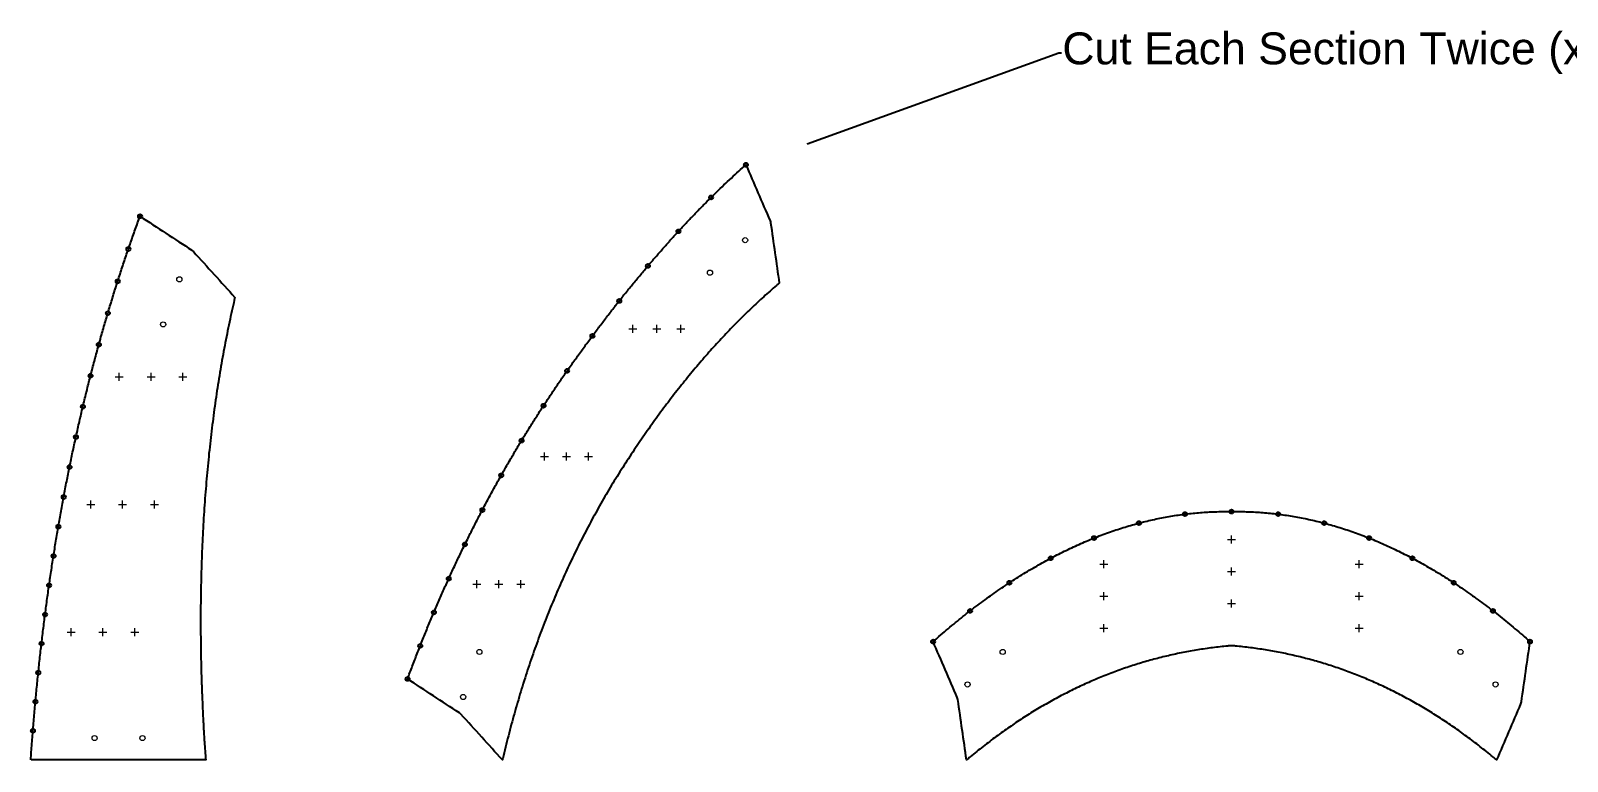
# Model space of a CAD drawing. Header units: inches. Extents: x -1683 to 11264, y -1696 to 4470.
# Drawn here: x 1011.5 to 1204, y 91.1 to 182.6 of the extents above; entities that cross this region are included whole.
import ezdxf
from ezdxf import colors
from ezdxf.entities.mleader import LeaderData, LeaderLine
from ezdxf.math import Vec2, Vec3

# ---------------------------------------------------------------- set-up
doc = ezdxf.new("R2010")
doc.units = ezdxf.units.IN
doc.header["$MEASUREMENT"] = 0
doc.header["$PDMODE"] = 2
doc.header["$PDSIZE"] = 0.5
doc.layers.add('Anchoring', color=1, linetype='Continuous')
doc.layers.add('Annotation', color=7, linetype='Continuous', lineweight=9)
doc.layers.add('Drilling', color=3, linetype='Continuous', lineweight=13)
doc.styles.get("Standard").update_dxf_attribs({"font": 'Arial.ttf'})

# ---------------------------------------------------------------- blocks, each defined once
blk = doc.blocks.new('*U94')
at = {"layer": 'Drilling'}
blk.add_point((0, 0), dxfattribs=at)
blk = doc.blocks.new('*U95')
at = {"layer": 'Drilling', "color": 0, "linetype": 'ByBlock', "lineweight": -2, "transparency": 16777216}
for p in [(0, 0), (4, 0), (8, 0)]:
    blk.add_blockref('*U94', p, dxfattribs=at)
blk = doc.blocks.new('*U96')
at = {"layer": 'Drilling'}
blk.add_point((0, 0), dxfattribs=at)
blk = doc.blocks.new('*U97')
at = {"layer": 'Drilling', "color": 0, "linetype": 'ByBlock', "lineweight": -2, "transparency": 16777216}
for p in [(0, 0), (4, 0), (8, 0)]:
    blk.add_blockref('*U96', p, dxfattribs=at)
blk = doc.blocks.new('*U98')
at = {"layer": 'Drilling'}
blk.add_point((0, 0), dxfattribs=at)
blk = doc.blocks.new('*U99')
at = {"layer": 'Drilling', "color": 0, "linetype": 'ByBlock', "lineweight": -2, "transparency": 16777216}
for p in [(0, 0), (4, 0), (8, 0)]:
    blk.add_blockref('*U98', p, dxfattribs=at)
blk = doc.blocks.new('*U100')
at = {"layer": 'Drilling'}
blk.add_point((0, 0), dxfattribs=at)
blk = doc.blocks.new('*U101')
at = {"layer": 'Drilling', "color": 0, "linetype": 'ByBlock', "lineweight": -2, "transparency": 16777216}
for p in [(0, 0), (2.75, 0), (5.5, 0)]:
    blk.add_blockref('*U100', p, dxfattribs=at)
blk = doc.blocks.new('*U102')
at = {"layer": 'Drilling'}
blk.add_point((0, 0), dxfattribs=at)
blk = doc.blocks.new('*U103')
at = {"layer": 'Drilling', "color": 0, "linetype": 'ByBlock', "lineweight": -2, "transparency": 16777216}
for p in [(0, 0), (2.75, 0), (5.5, 0)]:
    blk.add_blockref('*U102', p, dxfattribs=at)
blk = doc.blocks.new('*U104')
at = {"layer": 'Drilling'}
blk.add_point((0, 0), dxfattribs=at)
blk = doc.blocks.new('*U105')
at = {"layer": 'Drilling', "color": 0, "linetype": 'ByBlock', "lineweight": -2, "transparency": 16777216}
for p in [(0, 0), (3, 0), (6, 0)]:
    blk.add_blockref('*U104', p, dxfattribs=at)
blk = doc.blocks.new('*U106')
at = {"layer": 'Drilling'}
blk.add_point((0, 0), dxfattribs=at)
blk = doc.blocks.new('*U107')
at = {"layer": 'Drilling', "color": 0, "linetype": 'ByBlock', "lineweight": -2, "transparency": 16777216}
for p in [(0, 0), (4, 0), (8, 0)]:
    blk.add_blockref('*U106', p, dxfattribs=at)
blk = doc.blocks.new('*U108')
at = {"layer": 'Drilling'}
blk.add_point((0, 0), dxfattribs=at)
blk = doc.blocks.new('*U109')
at = {"layer": 'Drilling', "color": 0, "linetype": 'ByBlock', "lineweight": -2, "transparency": 16777216}
for p in [(0, 0), (4, 0), (8, 0)]:
    blk.add_blockref('*U108', p, dxfattribs=at)
blk = doc.blocks.new('*U110')
at = {"layer": 'Drilling'}
blk.add_point((0, 0), dxfattribs=at)
blk = doc.blocks.new('*U111')
at = {"layer": 'Drilling', "color": 0, "linetype": 'ByBlock', "lineweight": -2, "transparency": 16777216}
for p in [(0, 0), (4, 0), (8, 0)]:
    blk.add_blockref('*U110', p, dxfattribs=at)

msp = doc.modelspace()

# ---------------------------------------------------------------- linework, layer by layer
for points, knots in [([(1065.233, 97.133), (1065.304, 97.087), (1065.37, 97.031), (1065.427, 96.967), (1067.161, 95.052), (1068.895, 93.136), (1070.629, 91.22), (1070.642, 91.276), (1070.655, 91.332), (1070.668, 91.387), (1070.782, 91.865), (1070.897, 92.342), (1071.012, 92.82), (1071.131, 93.293), (1071.25, 93.767), (1071.369, 94.24), (1071.492, 94.709), (1071.615, 95.179), (1071.739, 95.648), (1071.866, 96.114), (1071.994, 96.579), (1072.122, 97.045), (1072.254, 97.506), (1072.386, 97.968), (1072.518, 98.429), (1072.654, 98.887), (1072.79, 99.344), (1072.926, 99.802), (1073.067, 100.256), (1073.208, 100.709), (1073.348, 101.163), (1073.493, 101.612), (1073.638, 102.062), (1073.783, 102.512), (1073.932, 102.957), (1074.081, 103.403), (1074.23, 103.849), (1074.383, 104.29), (1074.537, 104.732), (1074.69, 105.174), (1074.848, 105.612), (1075.006, 106.049), (1075.163, 106.487), (1075.325, 106.921), (1075.487, 107.355), (1075.649, 107.789), (1075.815, 108.219), (1075.982, 108.649), (1076.148, 109.079), (1076.318, 109.505), (1076.489, 109.931), (1076.659, 110.357), (1076.834, 110.779), (1077.009, 111.201), (1077.184, 111.623), (1077.363, 112.042), (1077.542, 112.46), (1077.721, 112.878), (1077.904, 113.293), (1078.087, 113.707), (1078.27, 114.121), (1078.458, 114.532), (1078.646, 114.942), (1078.833, 115.353), (1079.025, 115.76), (1079.217, 116.166), (1079.408, 116.573), (1079.604, 116.976), (1079.8, 117.379), (1079.996, 117.782), (1080.197, 118.181), (1080.397, 118.58), (1080.597, 118.979), (1080.802, 119.374), (1081.006, 119.769), (1081.211, 120.164), (1081.42, 120.556), (1081.629, 120.947), (1081.837, 121.338), (1082.05, 121.726), (1082.263, 122.114), (1082.476, 122.501), (1082.694, 122.885), (1082.911, 123.269), (1083.128, 123.653), (1083.35, 124.033), (1083.571, 124.413), (1083.793, 124.793), (1084.019, 125.169), (1084.245, 125.545), (1084.47, 125.921), (1084.7, 126.294), (1084.931, 126.667), (1085.161, 127.039), (1085.396, 127.409), (1085.631, 127.779), (1085.866, 128.15), (1086.106, 128.518), (1086.346, 128.886), (1086.586, 129.254), (1086.828, 129.618), (1087.07, 129.982), (1087.312, 130.346), (1087.555, 130.704), (1087.798, 131.062), (1088.041, 131.42), (1088.286, 131.773), (1088.53, 132.125), (1088.775, 132.477), (1089.02, 132.824), (1089.266, 133.17), (1089.511, 133.516), (1089.758, 133.857), (1090.005, 134.198), (1090.252, 134.538), (1090.5, 134.873), (1090.748, 135.208), (1090.996, 135.543), (1091.245, 135.872), (1091.494, 136.201), (1091.743, 136.53), (1091.994, 136.854), (1092.244, 137.177), (1092.494, 137.5), (1092.746, 137.818), (1092.997, 138.135), (1093.249, 138.453), (1093.501, 138.764), (1093.754, 139.076), (1094.007, 139.388), (1094.261, 139.694), (1094.514, 140), (1094.768, 140.306), (1095.023, 140.606), (1095.278, 140.906), (1095.533, 141.207), (1095.789, 141.501), (1096.045, 141.796), (1096.301, 142.09), (1096.558, 142.379), (1096.815, 142.668), (1097.072, 142.956), (1097.33, 143.24), (1097.589, 143.523), (1097.847, 143.806), (1098.106, 144.083), (1098.366, 144.36), (1098.625, 144.638), (1098.885, 144.909), (1099.146, 145.181), (1099.406, 145.452), (1099.668, 145.718), (1099.929, 145.984), (1100.191, 146.25), (1100.453, 146.51), (1100.716, 146.771), (1100.978, 147.031), (1101.242, 147.286), (1101.505, 147.54), (1101.769, 147.795), (1102.034, 148.044), (1102.298, 148.293), (1102.563, 148.542), (1102.829, 148.785), (1103.094, 149.028), (1103.36, 149.272), (1103.627, 149.509), (1103.894, 149.747), (1104.16, 149.985), (1104.428, 150.217), (1104.696, 150.449), (1104.964, 150.681), (1105.079, 150.778), (1105.193, 150.874), (1105.308, 150.971), (1104.946, 153.494), (1104.583, 156.018), (1104.221, 158.541), (1104.209, 158.628), (1104.184, 158.715), (1104.149, 158.795), (1103.141, 161.131), (1102.133, 163.466), (1101.125, 165.801), (1100.981, 165.673), (1100.836, 165.545), (1100.692, 165.417), (1100.383, 165.137), (1100.074, 164.857), (1099.766, 164.577), (1099.457, 164.29), (1099.148, 164.003), (1098.84, 163.716), (1098.531, 163.422), (1098.222, 163.128), (1097.913, 162.834), (1097.604, 162.533), (1097.296, 162.233), (1096.987, 161.932), (1096.678, 161.624), (1096.369, 161.316), (1096.06, 161.009), (1095.751, 160.694), (1095.442, 160.38), (1095.133, 160.065), (1094.824, 159.744), (1094.515, 159.422), (1094.206, 159.101), (1093.897, 158.773), (1093.588, 158.444), (1093.279, 158.116), (1092.97, 157.781), (1092.661, 157.445), (1092.351, 157.11), (1092.042, 156.768), (1091.733, 156.426), (1091.424, 156.084), (1091.115, 155.735), (1090.805, 155.386), (1090.496, 155.037), (1090.187, 154.681), (1089.878, 154.325), (1089.568, 153.97), (1089.259, 153.607), (1088.95, 153.244), (1088.64, 152.881), (1088.331, 152.512), (1088.021, 152.142), (1087.712, 151.773), (1087.402, 151.396), (1087.093, 151.02), (1086.783, 150.643), (1086.474, 150.26), (1086.164, 149.876), (1085.855, 149.493), (1085.545, 149.103), (1085.236, 148.712), (1084.926, 148.322), (1084.616, 147.925), (1084.307, 147.528), (1083.997, 147.131), (1083.687, 146.727), (1083.378, 146.323), (1083.068, 145.919), (1082.758, 145.508), (1082.448, 145.097), (1082.139, 144.686), (1081.829, 144.268), (1081.519, 143.85), (1081.209, 143.432), (1080.899, 143.008), (1080.589, 142.583), (1080.28, 142.158), (1079.97, 141.727), (1079.66, 141.295), (1079.35, 140.864), (1079.042, 140.427), (1078.734, 139.99), (1078.426, 139.553), (1078.122, 139.112), (1077.818, 138.671), (1077.514, 138.23), (1077.215, 137.785), (1076.915, 137.34), (1076.615, 136.896), (1076.32, 136.447), (1076.024, 135.998), (1075.728, 135.549), (1075.437, 135.097), (1075.145, 134.644), (1074.854, 134.191), (1074.567, 133.735), (1074.279, 133.278), (1073.992, 132.822), (1073.708, 132.361), (1073.425, 131.901), (1073.142, 131.44), (1072.863, 130.976), (1072.583, 130.511), (1072.304, 130.047), (1072.029, 129.579), (1071.754, 129.11), (1071.479, 128.642), (1071.208, 128.17), (1070.937, 127.697), (1070.666, 127.225), (1070.399, 126.749), (1070.132, 126.273), (1069.865, 125.797), (1069.603, 125.316), (1069.34, 124.836), (1069.077, 124.356), (1068.818, 123.872), (1068.56, 123.388), (1068.301, 122.904), (1068.047, 122.416), (1067.792, 121.928), (1067.537, 121.44), (1067.287, 120.948), (1067.036, 120.456), (1066.786, 119.965), (1066.54, 119.469), (1066.293, 118.973), (1066.047, 118.477), (1065.805, 117.977), (1065.562, 117.478), (1065.32, 116.978), (1065.082, 116.474), (1064.844, 115.971), (1064.606, 115.467), (1064.372, 114.959), (1064.138, 114.452), (1063.904, 113.944), (1063.674, 113.433), (1063.444, 112.921), (1063.214, 112.41), (1062.988, 111.894), (1062.762, 111.379), (1062.536, 110.864), (1062.314, 110.344), (1062.093, 109.825), (1061.871, 109.306), (1061.653, 108.782), (1061.436, 108.259), (1061.218, 107.736), (1061.005, 107.209), (1060.791, 106.682), (1060.578, 106.154), (1060.368, 105.623), (1060.159, 105.092), (1059.949, 104.561), (1059.744, 104.026), (1059.539, 103.491), (1059.333, 102.956), (1059.136, 102.428), (1058.939, 101.9), (1058.742, 101.373), (1060.906, 99.96), (1063.069, 98.547), (1065.233, 97.133)], [0, 0, 0, 0, 0.2558768, 0.2558768, 0.2558768, 1.2558768, 1.2558768, 1.2558768, 2.2558768, 2.2558768, 2.2558768, 3.2558768, 3.2558768, 3.2558768, 4.2558768, 4.2558768, 4.2558768, 5.2558768, 5.2558768, 5.2558768, 6.2558768, 6.2558768, 6.2558768, 7.2558768, 7.2558768, 7.2558768, 8.2558768, 8.2558768, 8.2558768, 9.2558768, 9.2558768, 9.2558768, 10.2558768, 10.2558768, 10.2558768, 11.2558768, 11.2558768, 11.2558768, 12.2558768, 12.2558768, 12.2558768, 13.2558768, 13.2558768, 13.2558768, 14.2558768, 14.2558768, 14.2558768, 15.2558768, 15.2558768, 15.2558768, 16.2558768, 16.2558768, 16.2558768, 17.2558768, 17.2558768, 17.2558768, 18.2558768, 18.2558768, 18.2558768, 19.2558768, 19.2558768, 19.2558768, 20.2558768, 20.2558768, 20.2558768, 21.2558768, 21.2558768, 21.2558768, 22.2558768, 22.2558768, 22.2558768, 23.2558768, 23.2558768, 23.2558768, 24.2558768, 24.2558768, 24.2558768, 25.2558768, 25.2558768, 25.2558768, 26.2558768, 26.2558768, 26.2558768, 27.2558768, 27.2558768, 27.2558768, 28.2558768, 28.2558768, 28.2558768, 29.2558768, 29.2558768, 29.2558768, 30.2558768, 30.2558768, 30.2558768, 31.2558768, 31.2558768, 31.2558768, 32.2558768, 32.2558768, 32.2558768, 33.2558768, 33.2558768, 33.2558768, 34.2558768, 34.2558768, 34.2558768, 35.2558768, 35.2558768, 35.2558768, 36.2558768, 36.2558768, 36.2558768, 37.2558768, 37.2558768, 37.2558768, 38.2558768, 38.2558768, 38.2558768, 39.2558768, 39.2558768, 39.2558768, 40.2558768, 40.2558768, 40.2558768, 41.2558768, 41.2558768, 41.2558768, 42.2558768, 42.2558768, 42.2558768, 43.2558768, 43.2558768, 43.2558768, 44.2558768, 44.2558768, 44.2558768, 45.2558768, 45.2558768, 45.2558768, 46.2558768, 46.2558768, 46.2558768, 47.2558768, 47.2558768, 47.2558768, 48.2558768, 48.2558768, 48.2558768, 49.2558768, 49.2558768, 49.2558768, 50.2558768, 50.2558768, 50.2558768, 51.2558768, 51.2558768, 51.2558768, 52.2558768, 52.2558768, 52.2558768, 53.2558768, 53.2558768, 53.2558768, 54.2558768, 54.2558768, 54.2558768, 55.2558768, 55.2558768, 55.2558768, 56.2558768, 56.2558768, 56.2558768, 57.2558768, 57.2558768, 57.2558768, 58.2558768, 58.2558768, 58.2558768, 58.5199937, 58.5199937, 58.5199937, 59.5199937, 59.5199937, 59.5199937, 60.5199937, 60.5199937, 60.5199937, 61.5199937, 61.5199937, 61.5199937, 62.5199937, 62.5199937, 62.5199937, 63.5199937, 63.5199937, 63.5199937, 64.5199937, 64.5199937, 64.5199937, 65.5199937, 65.5199937, 65.5199937, 66.5199937, 66.5199937, 66.5199937, 67.5199937, 67.5199937, 67.5199937, 68.5199937, 68.5199937, 68.5199937, 69.5199937, 69.5199937, 69.5199937, 70.5199937, 70.5199937, 70.5199937, 71.5199937, 71.5199937, 71.5199937, 72.5199937, 72.5199937, 72.5199937, 73.5199937, 73.5199937, 73.5199937, 74.5199937, 74.5199937, 74.5199937, 75.5199937, 75.5199937, 75.5199937, 76.5199937, 76.5199937, 76.5199937, 77.5199937, 77.5199937, 77.5199937, 78.5199937, 78.5199937, 78.5199937, 79.5199937, 79.5199937, 79.5199937, 80.5199937, 80.5199937, 80.5199937, 81.5199937, 81.5199937, 81.5199937, 82.5199937, 82.5199937, 82.5199937, 83.5199937, 83.5199937, 83.5199937, 84.5199937, 84.5199937, 84.5199937, 85.5199937, 85.5199937, 85.5199937, 86.5199937, 86.5199937, 86.5199937, 87.5199937, 87.5199937, 87.5199937, 88.5199937, 88.5199937, 88.5199937, 89.5199937, 89.5199937, 89.5199937, 90.5199937, 90.5199937, 90.5199937, 91.5199937, 91.5199937, 91.5199937, 92.5199937, 92.5199937, 92.5199937, 93.5199937, 93.5199937, 93.5199937, 94.5199937, 94.5199937, 94.5199937, 95.5199937, 95.5199937, 95.5199937, 96.5199937, 96.5199937, 96.5199937, 97.5199937, 97.5199937, 97.5199937, 98.5199937, 98.5199937, 98.5199937, 99.5199937, 99.5199937, 99.5199937, 100.5199937, 100.5199937, 100.5199937, 101.5199937, 101.5199937, 101.5199937, 102.5199937, 102.5199937, 102.5199937, 103.5199937, 103.5199937, 103.5199937, 104.5199937, 104.5199937, 104.5199937, 105.5199937, 105.5199937, 105.5199937, 106.5199937, 106.5199937, 106.5199937, 107.5199937, 107.5199937, 107.5199937, 108.5199937, 108.5199937, 108.5199937, 109.5199937, 109.5199937, 109.5199937, 110.5199937, 110.5199937, 110.5199937, 111.5199937, 111.5199937, 111.5199937, 111.5199937]), ([(1011.537, 91.22), (1011.587, 91.904), (1011.636, 92.588), (1011.685, 93.272), (1011.739, 93.952), (1011.792, 94.633), (1011.846, 95.313), (1011.903, 95.989), (1011.961, 96.665), (1012.018, 97.341), (1012.08, 98.014), (1012.142, 98.686), (1012.203, 99.358), (1012.269, 100.027), (1012.335, 100.695), (1012.401, 101.363), (1012.471, 102.028), (1012.541, 102.692), (1012.61, 103.357), (1012.684, 104.017), (1012.758, 104.678), (1012.832, 105.338), (1012.91, 105.995), (1012.989, 106.652), (1013.067, 107.308), (1013.149, 107.961), (1013.231, 108.614), (1013.313, 109.266), (1013.4, 109.915), (1013.486, 110.564), (1013.572, 111.213), (1013.663, 111.857), (1013.753, 112.502), (1013.843, 113.147), (1013.938, 113.788), (1014.032, 114.429), (1014.127, 115.07), (1014.225, 115.707), (1014.324, 116.344), (1014.423, 116.981), (1014.525, 117.614), (1014.628, 118.247), (1014.731, 118.88), (1014.838, 119.509), (1014.944, 120.139), (1015.051, 120.768), (1015.162, 121.393), (1015.273, 122.018), (1015.384, 122.643), (1015.499, 123.265), (1015.614, 123.886), (1015.729, 124.507), (1015.848, 125.125), (1015.967, 125.742), (1016.086, 126.359), (1016.21, 126.973), (1016.333, 127.586), (1016.456, 128.2), (1016.584, 128.809), (1016.711, 129.419), (1016.838, 130.029), (1016.97, 130.634), (1017.101, 131.24), (1017.233, 131.845), (1017.368, 132.447), (1017.504, 133.049), (1017.639, 133.651), (1017.779, 134.248), (1017.918, 134.846), (1018.058, 135.444), (1018.202, 136.038), (1018.346, 136.632), (1018.489, 137.225), (1018.637, 137.815), (1018.785, 138.405), (1018.933, 138.995), (1019.085, 139.581), (1019.237, 140.167), (1019.389, 140.753), (1019.545, 141.335), (1019.701, 141.917), (1019.857, 142.5), (1020.017, 143.078), (1020.177, 143.656), (1020.338, 144.234), (1020.502, 144.808), (1020.666, 145.383), (1020.83, 145.957), (1020.999, 146.527), (1021.167, 147.097), (1021.336, 147.668), (1021.508, 148.234), (1021.68, 148.801), (1021.853, 149.367), (1022.03, 149.929), (1022.206, 150.492), (1022.383, 151.054), (1022.563, 151.613), (1022.744, 152.172), (1022.925, 152.73), (1023.11, 153.285), (1023.294, 153.839), (1023.479, 154.394), (1023.668, 154.945), (1023.857, 155.495), (1024.046, 156.046), (1024.239, 156.593), (1024.432, 157.14), (1024.625, 157.687), (1024.826, 158.241), (1025.027, 158.795), (1025.229, 159.349), (1027.392, 157.936), (1029.556, 156.523), (1031.719, 155.11), (1031.79, 155.063), (1031.856, 155.007), (1031.914, 154.943), (1033.648, 153.028), (1035.382, 151.112), (1037.116, 149.196), (1036.912, 148.285), (1036.709, 147.374), (1036.505, 146.463), (1036.403, 145.973), (1036.301, 145.484), (1036.2, 144.994), (1036.102, 144.501), (1036.005, 144.008), (1035.908, 143.514), (1035.815, 143.017), (1035.722, 142.519), (1035.629, 142.022), (1035.54, 141.52), (1035.451, 141.019), (1035.363, 140.517), (1035.278, 140.012), (1035.194, 139.506), (1035.11, 139.001), (1035.03, 138.491), (1034.95, 137.982), (1034.87, 137.472), (1034.795, 136.959), (1034.719, 136.445), (1034.644, 135.932), (1034.572, 135.414), (1034.501, 134.896), (1034.43, 134.379), (1034.363, 133.857), (1034.297, 133.336), (1034.23, 132.814), (1034.167, 132.288), (1034.105, 131.763), (1034.043, 131.237), (1033.985, 130.708), (1033.927, 130.178), (1033.869, 129.648), (1033.815, 129.114), (1033.762, 128.581), (1033.708, 128.047), (1033.659, 127.509), (1033.61, 126.972), (1033.561, 126.434), (1033.516, 125.892), (1033.471, 125.35), (1033.426, 124.809), (1033.386, 124.263), (1033.346, 123.717), (1033.305, 123.171), (1033.27, 122.621), (1033.234, 122.071), (1033.198, 121.522), (1033.166, 120.968), (1033.135, 120.414), (1033.103, 119.86), (1033.076, 119.302), (1033.049, 118.744), (1033.022, 118.186), (1033, 117.624), (1032.977, 117.062), (1032.955, 116.5), (1032.937, 115.934), (1032.918, 115.368), (1032.9, 114.802), (1032.887, 114.232), (1032.873, 113.662), (1032.859, 113.092), (1032.85, 112.518), (1032.841, 111.944), (1032.832, 111.37), (1032.827, 110.792), (1032.822, 110.214), (1032.817, 109.636), (1032.817, 109.054), (1032.817, 108.472), (1032.817, 107.89), (1032.821, 107.304), (1032.825, 106.717), (1032.829, 106.131), (1032.838, 105.541), (1032.847, 104.951), (1032.855, 104.361), (1032.868, 103.767), (1032.882, 103.172), (1032.895, 102.578), (1032.912, 101.98), (1032.93, 101.382), (1032.948, 100.783), (1032.97, 100.181), (1032.992, 99.579), (1033.014, 98.977), (1033.041, 98.37), (1033.067, 97.764), (1033.094, 97.158), (1033.125, 96.548), (1033.156, 95.937), (1033.187, 95.327), (1033.223, 94.712), (1033.259, 94.097), (1033.294, 93.481), (1033.351, 92.728), (1033.407, 91.974), (1033.463, 91.22), (1026.179, 91.22), (1018.895, 91.22), (1011.611, 91.22)], [0, 0, 0, 0, 1, 1, 1, 2, 2, 2, 3, 3, 3, 4, 4, 4, 5, 5, 5, 6, 6, 6, 7, 7, 7, 8, 8, 8, 9, 9, 9, 10, 10, 10, 11, 11, 11, 12, 12, 12, 13, 13, 13, 14, 14, 14, 15, 15, 15, 16, 16, 16, 17, 17, 17, 18, 18, 18, 19, 19, 19, 20, 20, 20, 21, 21, 21, 22, 22, 22, 23, 23, 23, 24, 24, 24, 25, 25, 25, 26, 26, 26, 27, 27, 27, 28, 28, 28, 29, 29, 29, 30, 30, 30, 31, 31, 31, 32, 32, 32, 33, 33, 33, 34, 34, 34, 35, 35, 35, 36, 36, 36, 37, 37, 37, 38, 38, 38, 38.2558768, 38.2558768, 38.2558768, 39.2558768, 39.2558768, 39.2558768, 40.2558768, 40.2558768, 40.2558768, 41.2558768, 41.2558768, 41.2558768, 42.2558768, 42.2558768, 42.2558768, 43.2558768, 43.2558768, 43.2558768, 44.2558768, 44.2558768, 44.2558768, 45.2558768, 45.2558768, 45.2558768, 46.2558768, 46.2558768, 46.2558768, 47.2558768, 47.2558768, 47.2558768, 48.2558768, 48.2558768, 48.2558768, 49.2558768, 49.2558768, 49.2558768, 50.2558768, 50.2558768, 50.2558768, 51.2558768, 51.2558768, 51.2558768, 52.2558768, 52.2558768, 52.2558768, 53.2558768, 53.2558768, 53.2558768, 54.2558768, 54.2558768, 54.2558768, 55.2558768, 55.2558768, 55.2558768, 56.2558768, 56.2558768, 56.2558768, 57.2558768, 57.2558768, 57.2558768, 58.2558768, 58.2558768, 58.2558768, 59.2558768, 59.2558768, 59.2558768, 60.2558768, 60.2558768, 60.2558768, 61.2558768, 61.2558768, 61.2558768, 62.2558768, 62.2558768, 62.2558768, 63.2558768, 63.2558768, 63.2558768, 64.2558768, 64.2558768, 64.2558768, 65.2558768, 65.2558768, 65.2558768, 66.2558768, 66.2558768, 66.2558768, 67.2558768, 67.2558768, 67.2558768, 68.2558768, 68.2558768, 68.2558768, 69.2558768, 69.2558768, 69.2558768, 70.2558768, 70.2558768, 70.2558768, 71.2558768, 71.2558768, 71.2558768, 72.2558768, 72.2558768, 72.2558768, 73.2558768, 73.2558768, 73.2558768, 74.2558768, 74.2558768, 74.2558768, 74.2558768]), ([(1127.676, 98.79), (1128.038, 96.267), (1128.401, 93.743), (1128.763, 91.22), (1128.917, 91.35), (1129.071, 91.48), (1129.225, 91.61), (1129.495, 91.831), (1129.765, 92.051), (1130.035, 92.272), (1130.306, 92.488), (1130.577, 92.703), (1130.848, 92.919), (1131.12, 93.128), (1131.392, 93.338), (1131.663, 93.548), (1131.936, 93.753), (1132.209, 93.957), (1132.482, 94.161), (1132.756, 94.36), (1133.03, 94.559), (1133.304, 94.758), (1133.58, 94.951), (1133.855, 95.145), (1134.13, 95.338), (1134.406, 95.526), (1134.682, 95.714), (1134.958, 95.902), (1135.235, 96.084), (1135.512, 96.267), (1135.789, 96.449), (1136.067, 96.627), (1136.346, 96.804), (1136.624, 96.981), (1136.903, 97.153), (1137.182, 97.324), (1137.462, 97.496), (1137.742, 97.662), (1138.022, 97.829), (1138.303, 97.995), (1138.584, 98.156), (1138.865, 98.317), (1139.147, 98.478), (1139.429, 98.634), (1139.712, 98.79), (1139.994, 98.945), (1140.278, 99.096), (1140.562, 99.246), (1140.845, 99.396), (1141.13, 99.542), (1141.415, 99.687), (1141.699, 99.832), (1141.985, 99.972), (1142.271, 100.112), (1142.557, 100.251), (1142.844, 100.386), (1143.131, 100.521), (1143.418, 100.655), (1143.706, 100.785), (1143.995, 100.914), (1144.283, 101.044), (1144.572, 101.168), (1144.862, 101.292), (1145.151, 101.416), (1145.442, 101.535), (1145.732, 101.654), (1146.023, 101.773), (1146.315, 101.887), (1146.607, 102.001), (1146.899, 102.115), (1147.192, 102.223), (1147.485, 102.332), (1147.778, 102.441), (1148.072, 102.544), (1148.367, 102.648), (1148.661, 102.752), (1148.957, 102.85), (1149.253, 102.948), (1149.549, 103.047), (1149.846, 103.14), (1150.143, 103.234), (1150.44, 103.327), (1150.738, 103.415), (1151.037, 103.503), (1151.335, 103.592), (1151.635, 103.675), (1151.935, 103.758), (1152.235, 103.841), (1152.536, 103.919), (1152.837, 103.997), (1153.139, 104.075), (1153.441, 104.148), (1153.744, 104.221), (1154.047, 104.294), (1154.351, 104.362), (1154.655, 104.43), (1154.959, 104.498), (1155.265, 104.56), (1155.571, 104.623), (1155.877, 104.686), (1156.184, 104.744), (1156.491, 104.802), (1156.798, 104.859), (1157.107, 104.912), (1157.416, 104.965), (1157.725, 105.017), (1158.035, 105.065), (1158.346, 105.113), (1158.656, 105.16), (1158.968, 105.203), (1159.28, 105.245), (1159.592, 105.288), (1159.906, 105.325), (1160.22, 105.363), (1160.534, 105.4), (1160.849, 105.433), (1161.164, 105.465), (1161.48, 105.497), (1161.642, 105.511), (1161.804, 105.525), (1161.965, 105.539), (1162.127, 105.525), (1162.289, 105.511), (1162.451, 105.497), (1162.766, 105.465), (1163.082, 105.433), (1163.397, 105.4), (1163.711, 105.363), (1164.025, 105.325), (1164.338, 105.288), (1164.65, 105.245), (1164.962, 105.203), (1165.274, 105.16), (1165.585, 105.113), (1165.895, 105.065), (1166.206, 105.017), (1166.515, 104.965), (1166.823, 104.912), (1167.132, 104.859), (1167.44, 104.802), (1167.747, 104.744), (1168.054, 104.686), (1168.36, 104.623), (1168.666, 104.56), (1168.971, 104.498), (1169.276, 104.43), (1169.58, 104.362), (1169.884, 104.294), (1170.187, 104.221), (1170.489, 104.148), (1170.792, 104.075), (1171.093, 103.997), (1171.395, 103.919), (1171.696, 103.841), (1171.996, 103.758), (1172.296, 103.675), (1172.596, 103.592), (1172.894, 103.503), (1173.192, 103.415), (1173.491, 103.327), (1173.788, 103.234), (1174.085, 103.14), (1174.382, 103.047), (1174.678, 102.948), (1174.974, 102.85), (1175.269, 102.752), (1175.564, 102.648), (1175.858, 102.544), (1176.153, 102.441), (1176.446, 102.332), (1176.739, 102.223), (1177.032, 102.115), (1177.324, 102.001), (1177.616, 101.887), (1177.908, 101.773), (1178.198, 101.654), (1178.489, 101.535), (1178.78, 101.416), (1179.069, 101.292), (1179.358, 101.168), (1179.648, 101.044), (1179.936, 100.914), (1180.224, 100.785), (1180.513, 100.655), (1180.8, 100.521), (1181.087, 100.386), (1181.374, 100.251), (1181.66, 100.112), (1181.945, 99.972), (1182.231, 99.832), (1182.516, 99.687), (1182.801, 99.542), (1183.085, 99.396), (1183.369, 99.246), (1183.653, 99.096), (1183.936, 98.945), (1184.219, 98.79), (1184.501, 98.634), (1184.784, 98.478), (1185.065, 98.317), (1185.347, 98.156), (1185.628, 97.995), (1185.908, 97.829), (1186.189, 97.662), (1186.469, 97.496), (1186.748, 97.324), (1187.028, 97.153), (1187.307, 96.981), (1187.585, 96.804), (1187.863, 96.627), (1188.141, 96.449), (1188.419, 96.267), (1188.696, 96.084), (1188.973, 95.902), (1189.249, 95.714), (1189.525, 95.526), (1189.801, 95.338), (1190.076, 95.145), (1190.351, 94.951), (1190.626, 94.758), (1190.9, 94.559), (1191.174, 94.36), (1191.448, 94.161), (1191.721, 93.957), (1191.994, 93.753), (1192.267, 93.548), (1192.539, 93.338), (1192.811, 93.128), (1193.083, 92.919), (1193.354, 92.703), (1193.625, 92.488), (1193.896, 92.272), (1194.166, 92.051), (1194.436, 91.831), (1194.705, 91.61), (1194.86, 91.48), (1195.014, 91.35), (1195.168, 91.22), (1196.167, 93.565), (1197.166, 95.911), (1198.164, 98.256), (1198.198, 98.336), (1198.222, 98.421), (1198.234, 98.506), (1198.597, 101.029), (1198.959, 103.553), (1199.321, 106.076), (1199.167, 106.213), (1199.013, 106.35), (1198.858, 106.486), (1198.55, 106.753), (1198.241, 107.019), (1197.933, 107.285), (1197.624, 107.545), (1197.316, 107.804), (1197.007, 108.064), (1196.699, 108.316), (1196.39, 108.569), (1196.082, 108.822), (1195.773, 109.067), (1195.465, 109.313), (1195.157, 109.559), (1194.848, 109.798), (1194.54, 110.036), (1194.232, 110.275), (1193.923, 110.507), (1193.615, 110.739), (1193.307, 110.971), (1192.999, 111.196), (1192.691, 111.421), (1192.382, 111.646), (1192.074, 111.865), (1191.766, 112.083), (1191.458, 112.301), (1191.15, 112.512), (1190.842, 112.724), (1190.534, 112.935), (1190.226, 113.139), (1189.918, 113.344), (1189.61, 113.548), (1189.302, 113.746), (1188.994, 113.943), (1188.686, 114.141), (1188.378, 114.331), (1188.07, 114.522), (1187.762, 114.713), (1187.454, 114.896), (1187.146, 115.08), (1186.838, 115.264), (1186.531, 115.441), (1186.223, 115.618), (1185.915, 115.795), (1185.607, 115.965), (1185.3, 116.135), (1184.992, 116.305), (1184.684, 116.468), (1184.377, 116.631), (1184.069, 116.794), (1183.761, 116.95), (1183.454, 117.107), (1183.146, 117.263), (1182.838, 117.412), (1182.531, 117.562), (1182.223, 117.711), (1181.916, 117.853), (1181.608, 117.996), (1181.301, 118.138), (1180.993, 118.274), (1180.686, 118.41), (1180.379, 118.545), (1180.071, 118.674), (1179.764, 118.803), (1179.456, 118.931), (1179.149, 119.053), (1178.842, 119.175), (1178.534, 119.297), (1178.227, 119.412), (1177.92, 119.527), (1177.613, 119.642), (1177.305, 119.75), (1176.998, 119.858), (1176.691, 119.966), (1176.384, 120.067), (1176.077, 120.168), (1175.77, 120.269), (1175.462, 120.364), (1175.155, 120.458), (1174.848, 120.552), (1174.541, 120.64), (1174.234, 120.727), (1173.927, 120.814), (1173.62, 120.895), (1173.313, 120.975), (1173.006, 121.056), (1172.699, 121.13), (1172.392, 121.203), (1172.085, 121.277), (1171.779, 121.344), (1171.472, 121.41), (1171.165, 121.477), (1170.858, 121.537), (1170.551, 121.597), (1170.244, 121.657), (1169.938, 121.71), (1169.631, 121.763), (1169.324, 121.816), (1169.018, 121.862), (1168.711, 121.908), (1168.404, 121.954), (1168.098, 121.993), (1167.791, 122.033), (1167.484, 122.072), (1167.178, 122.104), (1166.871, 122.136), (1166.565, 122.169), (1166.258, 122.194), (1165.952, 122.22), (1165.645, 122.245), (1165.339, 122.264), (1165.032, 122.282), (1164.726, 122.301), (1164.419, 122.313), (1164.113, 122.324), (1163.807, 122.336), (1163.5, 122.341), (1163.194, 122.346), (1162.888, 122.35), (1162.58, 122.348), (1162.273, 122.346), (1161.965, 122.344), (1161.658, 122.346), (1161.351, 122.348), (1161.043, 122.35), (1160.737, 122.346), (1160.431, 122.341), (1160.124, 122.336), (1159.818, 122.324), (1159.511, 122.313), (1159.205, 122.301), (1158.899, 122.282), (1158.592, 122.264), (1158.286, 122.245), (1157.979, 122.22), (1157.673, 122.194), (1157.366, 122.169), (1157.06, 122.136), (1156.753, 122.104), (1156.446, 122.072), (1156.14, 122.033), (1155.833, 121.993), (1155.527, 121.954), (1155.22, 121.908), (1154.913, 121.862), (1154.606, 121.816), (1154.3, 121.763), (1153.993, 121.71), (1153.686, 121.657), (1153.379, 121.597), (1153.073, 121.537), (1152.766, 121.477), (1152.459, 121.41), (1152.152, 121.344), (1151.845, 121.277), (1151.538, 121.203), (1151.231, 121.13), (1150.925, 121.056), (1150.618, 120.975), (1150.311, 120.895), (1150.004, 120.814), (1149.697, 120.727), (1149.39, 120.64), (1149.082, 120.552), (1148.775, 120.458), (1148.468, 120.364), (1148.161, 120.269), (1147.854, 120.168), (1147.547, 120.067), (1147.24, 119.966), (1146.933, 119.858), (1146.625, 119.75), (1146.318, 119.642), (1146.011, 119.527), (1145.704, 119.412), (1145.396, 119.297), (1145.089, 119.175), (1144.782, 119.053), (1144.474, 118.931), (1144.167, 118.803), (1143.86, 118.674), (1143.552, 118.545), (1143.245, 118.41), (1142.937, 118.274), (1142.63, 118.138), (1142.322, 117.996), (1142.015, 117.853), (1141.707, 117.711), (1141.4, 117.562), (1141.092, 117.412), (1140.785, 117.263), (1140.477, 117.107), (1140.169, 116.95), (1139.862, 116.794), (1139.554, 116.631), (1139.246, 116.468), (1138.939, 116.305), (1138.631, 116.135), (1138.323, 115.965), (1138.016, 115.795), (1137.708, 115.618), (1137.4, 115.441), (1137.092, 115.264), (1136.784, 115.08), (1136.477, 114.896), (1136.169, 114.713), (1135.861, 114.522), (1135.553, 114.331), (1135.245, 114.141), (1134.937, 113.943), (1134.629, 113.746), (1134.321, 113.548), (1134.013, 113.344), (1133.705, 113.139), (1133.397, 112.935), (1133.089, 112.724), (1132.781, 112.512), (1132.473, 112.301), (1132.165, 112.083), (1131.856, 111.865), (1131.548, 111.646), (1131.24, 111.421), (1130.932, 111.196), (1130.624, 110.971), (1130.315, 110.739), (1130.007, 110.507), (1129.699, 110.275), (1129.391, 110.036), (1129.082, 109.798), (1128.774, 109.559), (1128.466, 109.313), (1128.157, 109.067), (1127.849, 108.822), (1127.54, 108.569), (1127.232, 108.316), (1126.924, 108.064), (1126.615, 107.804), (1126.307, 107.545), (1125.998, 107.285), (1125.69, 107.019), (1125.381, 106.753), (1125.072, 106.486), (1124.908, 106.341), (1124.744, 106.196), (1124.58, 106.05), (1125.588, 103.715), (1126.596, 101.38), (1127.604, 99.044), (1127.639, 98.964), (1127.664, 98.877), (1127.676, 98.79)], [0, 0, 0, 0, 1, 1, 1, 2, 2, 2, 3, 3, 3, 4, 4, 4, 5, 5, 5, 6, 6, 6, 7, 7, 7, 8, 8, 8, 9, 9, 9, 10, 10, 10, 11, 11, 11, 12, 12, 12, 13, 13, 13, 14, 14, 14, 15, 15, 15, 16, 16, 16, 17, 17, 17, 18, 18, 18, 19, 19, 19, 20, 20, 20, 21, 21, 21, 22, 22, 22, 23, 23, 23, 24, 24, 24, 25, 25, 25, 26, 26, 26, 27, 27, 27, 28, 28, 28, 29, 29, 29, 30, 30, 30, 31, 31, 31, 32, 32, 32, 33, 33, 33, 34, 34, 34, 35, 35, 35, 36, 36, 36, 37, 37, 37, 38, 38, 38, 39, 39, 39, 40, 40, 40, 41, 41, 41, 42, 42, 42, 43, 43, 43, 44, 44, 44, 45, 45, 45, 46, 46, 46, 47, 47, 47, 48, 48, 48, 49, 49, 49, 50, 50, 50, 51, 51, 51, 52, 52, 52, 53, 53, 53, 54, 54, 54, 55, 55, 55, 56, 56, 56, 57, 57, 57, 58, 58, 58, 59, 59, 59, 60, 60, 60, 61, 61, 61, 62, 62, 62, 63, 63, 63, 64, 64, 64, 65, 65, 65, 66, 66, 66, 67, 67, 67, 68, 68, 68, 69, 69, 69, 70, 70, 70, 71, 71, 71, 72, 72, 72, 73, 73, 73, 74, 74, 74, 75, 75, 75, 76, 76, 76, 77, 77, 77, 78, 78, 78, 79, 79, 79, 80, 80, 80, 80.2593023, 80.2593023, 80.2593023, 81.2593023, 81.2593023, 81.2593023, 82.2593023, 82.2593023, 82.2593023, 83.2593023, 83.2593023, 83.2593023, 84.2593023, 84.2593023, 84.2593023, 85.2593023, 85.2593023, 85.2593023, 86.2593023, 86.2593023, 86.2593023, 87.2593023, 87.2593023, 87.2593023, 88.2593023, 88.2593023, 88.2593023, 89.2593023, 89.2593023, 89.2593023, 90.2593023, 90.2593023, 90.2593023, 91.2593023, 91.2593023, 91.2593023, 92.2593023, 92.2593023, 92.2593023, 93.2593023, 93.2593023, 93.2593023, 94.2593023, 94.2593023, 94.2593023, 95.2593023, 95.2593023, 95.2593023, 96.2593023, 96.2593023, 96.2593023, 97.2593023, 97.2593023, 97.2593023, 98.2593023, 98.2593023, 98.2593023, 99.2593023, 99.2593023, 99.2593023, 100.2593023, 100.2593023, 100.2593023, 101.2593023, 101.2593023, 101.2593023, 102.2593023, 102.2593023, 102.2593023, 103.2593023, 103.2593023, 103.2593023, 104.2593023, 104.2593023, 104.2593023, 105.2593023, 105.2593023, 105.2593023, 106.2593023, 106.2593023, 106.2593023, 107.2593023, 107.2593023, 107.2593023, 108.2593023, 108.2593023, 108.2593023, 109.2593023, 109.2593023, 109.2593023, 110.2593023, 110.2593023, 110.2593023, 111.2593023, 111.2593023, 111.2593023, 112.2593023, 112.2593023, 112.2593023, 113.2593023, 113.2593023, 113.2593023, 114.2593023, 114.2593023, 114.2593023, 115.2593023, 115.2593023, 115.2593023, 116.2593023, 116.2593023, 116.2593023, 117.2593023, 117.2593023, 117.2593023, 118.2593023, 118.2593023, 118.2593023, 119.2593023, 119.2593023, 119.2593023, 120.2593023, 120.2593023, 120.2593023, 121.2593023, 121.2593023, 121.2593023, 122.2593023, 122.2593023, 122.2593023, 123.2593023, 123.2593023, 123.2593023, 124.2593023, 124.2593023, 124.2593023, 125.2593023, 125.2593023, 125.2593023, 126.2593023, 126.2593023, 126.2593023, 127.2593023, 127.2593023, 127.2593023, 128.2593023, 128.2593023, 128.2593023, 129.2593023, 129.2593023, 129.2593023, 130.2593023, 130.2593023, 130.2593023, 131.2593023, 131.2593023, 131.2593023, 132.2593023, 132.2593023, 132.2593023, 133.2593023, 133.2593023, 133.2593023, 134.2593023, 134.2593023, 134.2593023, 135.2593023, 135.2593023, 135.2593023, 136.2593023, 136.2593023, 136.2593023, 137.2593023, 137.2593023, 137.2593023, 138.2593023, 138.2593023, 138.2593023, 139.2593023, 139.2593023, 139.2593023, 140.2593023, 140.2593023, 140.2593023, 141.2593023, 141.2593023, 141.2593023, 142.2593023, 142.2593023, 142.2593023, 143.2593023, 143.2593023, 143.2593023, 144.2593023, 144.2593023, 144.2593023, 145.2593023, 145.2593023, 145.2593023, 146.2593023, 146.2593023, 146.2593023, 147.2593023, 147.2593023, 147.2593023, 148.2593023, 148.2593023, 148.2593023, 149.2593023, 149.2593023, 149.2593023, 150.2593023, 150.2593023, 150.2593023, 151.2593023, 151.2593023, 151.2593023, 152.2593023, 152.2593023, 152.2593023, 153.2593023, 153.2593023, 153.2593023, 154.2593023, 154.2593023, 154.2593023, 155.2593023, 155.2593023, 155.2593023, 156.2593023, 156.2593023, 156.2593023, 157.2593023, 157.2593023, 157.2593023, 158.2593023, 158.2593023, 158.2593023, 159.2593023, 159.2593023, 159.2593023, 160.2593023, 160.2593023, 160.2593023, 161.2593023, 161.2593023, 161.2593023, 162.2593023, 162.2593023, 162.2593023, 163.2593023, 163.2593023, 163.2593023, 164.2593023, 164.2593023, 164.2593023, 164.5234192, 164.5234192, 164.5234192, 164.5234192])]:
    msp.add_open_spline(points, degree=3, knots=knots)
at = {"layer": 'Anchoring'}
for centre in [(1101.125, 165.801), (1096.768, 161.714), (1025.229, 159.349), (1092.682, 157.468), (1023.773, 155.252), (1088.852, 153.13), (1022.432, 151.207), (1085.263, 148.747), (1021.201, 147.211), (1081.895, 144.358), (1020.069, 143.264), (1019.029, 139.365), (1078.732, 139.987), (1018.074, 135.509), (1075.775, 135.619), (1017.2, 131.695), (1073.026, 131.248), (1016.4, 127.918), (1070.476, 126.886), (1015.668, 124.175), (1068.113, 122.543), (1156.129, 122.031), (1161.965, 122.344), (1167.801, 122.031), (1014.999, 120.462), (1150.363, 120.909), (1173.567, 120.909), (1065.927, 118.229), (1144.739, 119.036), (1179.192, 119.036), (1014.391, 116.774), (1139.315, 116.504), (1184.616, 116.504), (1063.906, 113.95), (1134.132, 113.422), (1189.799, 113.422), (1013.837, 113.105), (1062.044, 109.711), (1129.217, 109.902), (1194.714, 109.902), (1013.338, 109.452), (1012.888, 105.809), (1124.58, 106.05), (1199.35, 106.05), (1060.326, 105.517), (1012.486, 102.169), (1058.742, 101.373), (1012.127, 98.529), (1011.812, 94.881)]:
    msp.add_circle(centre, 0.25, dxfattribs=at)
at = {"layer": 'Drilling'}
for centre in [(1101.029, 156.362), (1096.624, 152.288), (1030.155, 151.45), (1028.119, 145.806), (1067.739, 104.763), (1133.294, 104.759), (1190.637, 104.759), (1128.889, 100.685), (1195.042, 100.685), (1065.703, 99.118), (1019.537, 93.97), (1025.537, 93.97)]:
    msp.add_circle(centre, 0.323, dxfattribs=at)

# ---------------------------------------------------------------- block references
for name, p in [('*U105', (1086.964, 145.244)), ('*U99', (1022.607, 139.22)), ('*U103', (1075.905, 129.244)), ('*U97', (1019.05, 123.22)), ('*U101', (1067.435, 113.244)), ('*U95', (1016.583, 107.22))]:
    msp.add_blockref(name, p, dxfattribs=at)
at = {"layer": 'Drilling', "rotation": 270}
for name, p in [('*U109', (1161.942, 118.844)), ('*U107', (1145.965, 115.757))]:
    msp.add_blockref(name, p, dxfattribs=at)
at = {"layer": 'Drilling', "xscale": -1, "rotation": 90}
msp.add_blockref('*U111', (1177.965, 115.757), dxfattribs=at)

# ---------------------------------------------------------------- leaders
at = {"layer": 'Annotation'}
ml = msp.add_multileader_mtext('Standard', dxfattribs=at)
ml.set_content('\\A1;Cut Each Section Twice (x2) ', color=256)
ml.set_leader_properties()
ml.build(insert=Vec2(0, 0))
ml.multileader.update_dxf_attribs({"text_right_attachment_type": 6, "dogleg_length": 0.36, "arrow_head_size": 0.18})
ctx = ml.context
ctx.base_point, ctx.arrow_head_size, ctx.landing_gap_size, ctx.plane_origin = Vec3(1140.676, 179.848), 0.18, 0.09, Vec3(1276.215, 144.609)
ctx.right_attachment = 6
notes = []
notes.append((ctx, [(1, (1, 1, 0), (1140.316, 179.848), (1, 0), 0.36, [(0, [(1108.643, 168.391)], 0, [])])]))
ctx.mtext.insert, ctx.mtext.flow_direction = Vec3(1140.766, 182.394), 5
for ctx, leaders in notes:
    for number, flags, end, landing, length, lines in leaders:
        leader = LeaderData()
        leader.index, (leader.has_last_leader_line, leader.has_dogleg_vector, leader.attachment_direction) = number, flags
        leader.last_leader_point, leader.dogleg_vector, leader.dogleg_length = Vec3(end), Vec3(landing), length
        for number, points, colour, breaks in lines:
            line = LeaderLine()
            line.index, line.vertices, line.color, line.breaks = number, Vec3.list(points), colors.encode_raw_color(colour), breaks
            leader.lines.append(line)
        ctx.leaders.append(leader)

doc.saveas('drawing.dxf')
